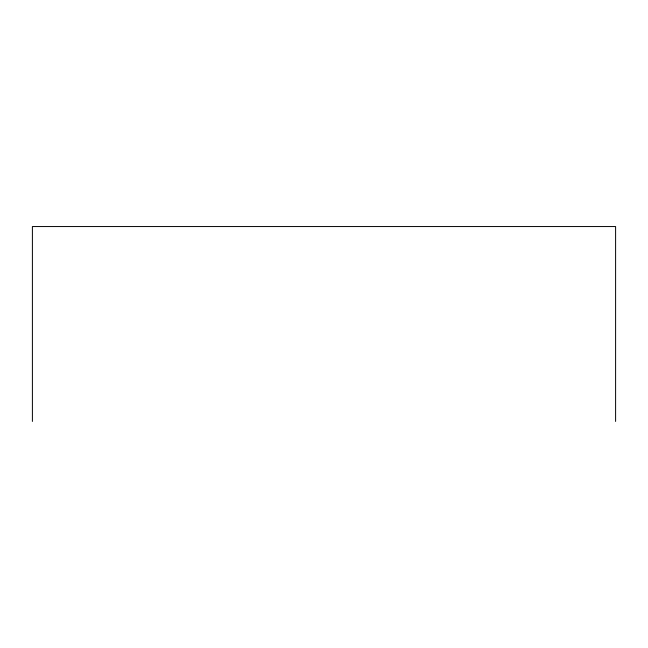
<?xml version="1.0" encoding="UTF-8"?>
<svg xmlns="http://www.w3.org/2000/svg" width="648" height="648" viewBox="0 0 648 648"><rect width="100%" height="100%" fill="white"/><g stroke="black" fill="none" stroke-linecap="round" stroke-linejoin="round"><path stroke-width="0.97" d="M615.6 421.451L615.6 226.549L32.4 226.549L32.4 421.451"/></g></svg>
